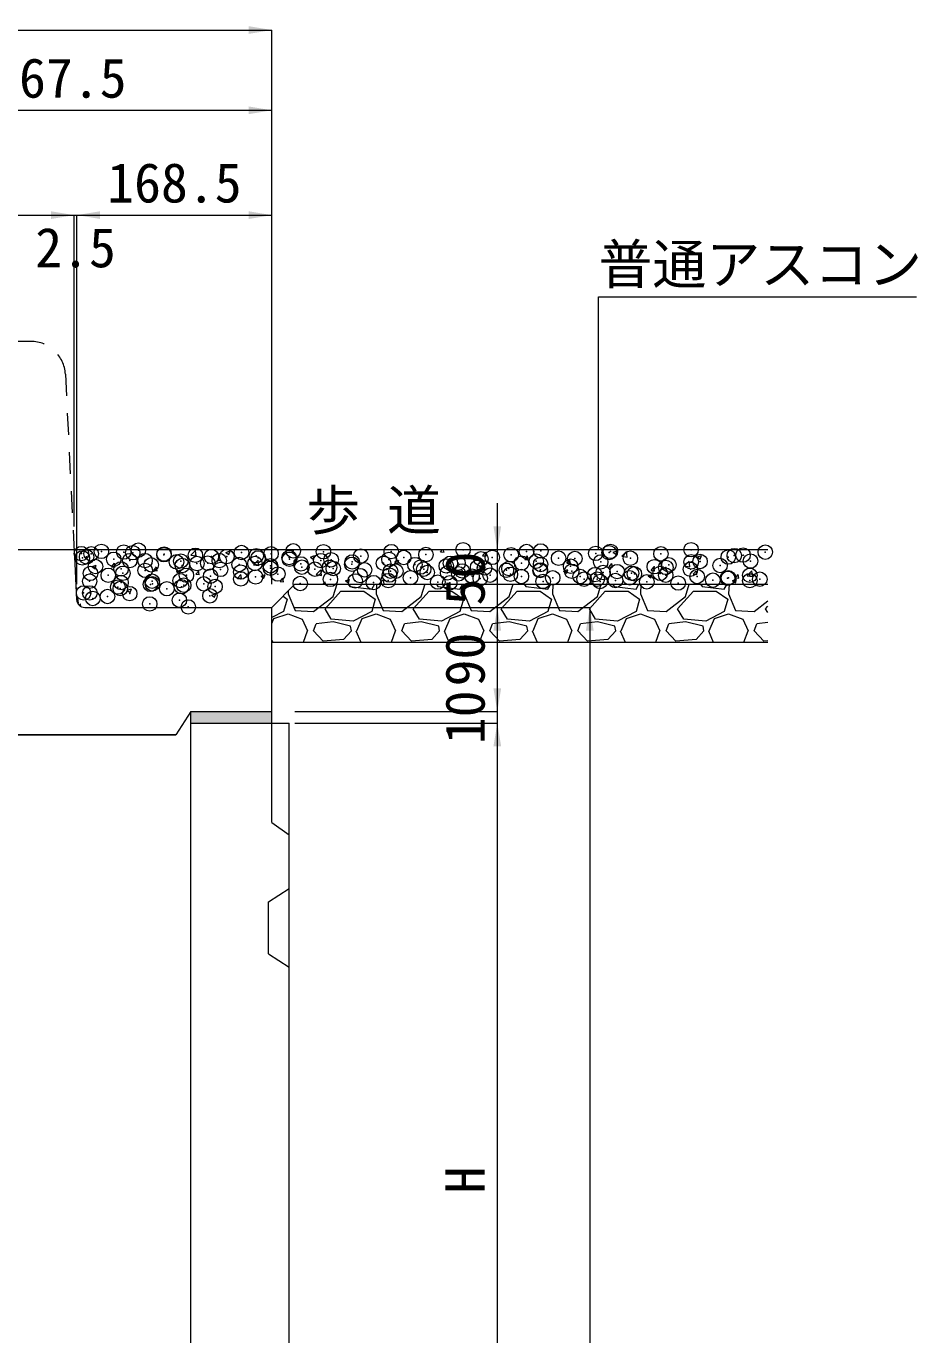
# Model space of a CAD drawing. Units: millimetres at full size. Extents: x 0 to 26200, y 7460 to 13400.
# Drawn here: x 21970 to 22741, y 10870 to 12001 of the extents above; entities that cross this region are included whole.
import ezdxf
from ezdxf.enums import TextEntityAlignment as Align

# ---------------------------------------------------------------- set-up
doc = ezdxf.new("R2010")
doc.units = ezdxf.units.MM
doc.header["$LTSCALE"] = 25
doc.header["$PDMODE"] = 32
doc.header["$PDSIZE"] = 12.5
doc.linetypes.add('USER1', pattern=[1.35, 0.75, -0.6])
doc.layers.add('ハッチング_モルタル', color=30, linetype='Continuous')
doc.layers.add('文字', color=7, linetype='Continuous')
for name, color, linetype, lineweight in [('側溝・本体', 7, 'Continuous', 9), ('基礎', 3, 'Continuous', 20), ('寸法線', 7, 'Continuous', 9), ('引出線', 4, 'Continuous', 9), ('本体', 2, 'Continuous', 20), ('舗装・基礎', 7, 'Continuous', 5)]:
    doc.layers.add(name, color=color, linetype=linetype, lineweight=lineweight)
doc.styles.add('ＭＳ ゴシック', font='')
doc.styles.get('ＭＳ ゴシック').set_extended_font_data('MS Gothic')

# ---------------------------------------------------------------- blocks, each defined once
blk = doc.blocks.new('filled_arrow')
at = {"color": 0, "linetype": 'Continuous', "lineweight": -2}
blk.add_solid([(7.5, 1.25), (0, 0), (7.5, -1.25)], dxfattribs=at)

msp = doc.modelspace()

# ---------------------------------------------------------------- hatches: boundary and pattern name
at = {"layer": 'ハッチング_モルタル'}
msp.add_hatch(color=256, dxfattribs=at).paths.add_polyline_path([(22112.44, 11408.28), (22112.44, 11398.28), (22182.44, 11398.28), (22182.44, 11408.28)])

# ---------------------------------------------------------------- linework, layer by layer
at = {"layer": '側溝・本体', "linetype": 'USER1'}
for p, q in [((21973.91, 11728.28), (21850.98, 11728.28)), ((22003.87, 11699.78), (22013.61, 11504.93))]:
    msp.add_line(p, q, dxfattribs=at)
msp.add_arc((21973.91, 11698.28), 30, 2.86241, 90, dxfattribs=at)
at = {"layer": '基礎'}
for p, q in [((22011.44, 11548.28), (22611.44, 11548.28)), ((22182.44, 11498.28), (22202.44, 11518.28)), ((22202.44, 11518.28), (22611.44, 11518.28)), ((22182.44, 11468.28), (22611.44, 11468.28))]:
    msp.add_line(p, q, dxfattribs=at)
at = {"layer": '寸法線'}
for p, q in [((21642.44, 11997.39), (22182.44, 11997.39)), ((22182.44, 11518.28), (22182.44, 11997.39)), ((21814.94, 11928.01), (22182.44, 11928.01)), ((22182.44, 11518.28), (22182.44, 11928.01)), ((21814.94, 11837.39), (22011.44, 11837.39)), ((21971.44, 11837.39), (22053.94, 11837.39)), ((22011.44, 11568.28), (22011.44, 11837.39)), ((22011.44, 11568.28), (22011.44, 11837.39)), ((22013.94, 11837.39), (22182.44, 11837.39)), ((22013.94, 11518.28), (22013.94, 11837.39)), ((22013.94, 11518.28), (22013.94, 11837.39)), ((22182.44, 11518.28), (22182.44, 11837.39)), ((22377.45, 11588.28), (22377.45, 11458.28)), ((22031.44, 11548.28), (22377.45, 11548.28)), ((22202.44, 11498.28), (22457.45, 11498.28)), ((22202.44, 11498.28), (22377.45, 11498.28)), ((22202.44, 11498.28), (22377.45, 11498.28)), ((22377.45, 11498.28), (22377.45, 11408.28)), ((22457.45, 11498.28), (22457.45, 9958.28)), ((22377.45, 11448.28), (22377.45, 11358.28)), ((22202.44, 11408.28), (22377.45, 11408.28)), ((22202.44, 11408.28), (22377.45, 11408.28)), ((22202.44, 11398.28), (22377.45, 11398.28)), ((22217.44, 11398.28), (22377.45, 11398.28)), ((22377.45, 11398.28), (22377.45, 10608.28))]:
    msp.add_line(p, q, dxfattribs=at)
at = {"layer": '引出線'}
msp.add_lwpolyline([(22464.99, 11548.28), (22464.99, 11766.84), (22739.84, 11766.84)], dxfattribs=at)
at = {"layer": '本体'}
for p, q in [((21962.94, 11548.28), (22011.44, 11548.28)), ((22011.44, 11548.28), (22013.61, 11504.93)), ((22020.6, 11498.28), (22182.44, 11498.28)), ((22182.44, 11398.28), (22182.44, 11498.28)), ((22112.44, 11408.28), (22099.44, 11388.28)), ((22112.44, 10702.32), (22112.44, 11408.28)), ((22112.44, 11408.28), (22182.44, 11408.28)), ((22112.44, 11408.28), (22182.44, 11408.28)), ((22112.44, 11398.28), (22197.45, 11398.28)), ((22112.44, 11398.28), (22182.44, 11398.28)), ((22182.44, 11312.45), (22182.44, 11398.28)), ((22197.44, 9958.28), (22197.44, 11398.28)), ((21725.44, 11388.28), (22099.44, 11388.28)), ((22099.44, 11388.28), (21725.44, 11388.28)), ((22182.44, 11312.45), (22197.44, 11301.78)), ((22179.44, 11243.78), (22197.44, 11255.28)), ((22179.44, 11198.78), (22179.44, 11243.78)), ((22179.44, 11198.78), (22197.44, 11187.28))]:
    msp.add_line(p, q, dxfattribs=at)
msp.add_arc((22020.6, 11505.28), 7, 182.86241, 270, dxfattribs=at)
msp.add_arc((22020.6, 11505.28), 7, 182.86241, 270, dxfattribs=at)
at = {"layer": '舗装・基礎'}
for p, q in [((22072.1, 11548.28), (22072.29, 11548.16)), ((22072.29, 11548.16), (22072.34, 11548.28)), ((22112.4, 11543.5), (22116.92, 11542.8)), ((22112.41, 11543.48), (22116.37, 11547.6)), ((22116.92, 11542.78), (22116.36, 11547.6)), ((22142.77, 11545.79), (22145.3, 11544.09)), ((22142.8, 11545.85), (22146.35, 11547.21)), ((22145.3, 11544.09), (22146.33, 11547.16)), ((22166.63, 11535.07), (22170.59, 11539.2)), ((22171.14, 11534.37), (22170.57, 11539.19)), ((22215.78, 11541.72), (22218.3, 11540.02)), ((22215.8, 11541.78), (22219.36, 11543.14)), ((22218.31, 11540.02), (22219.34, 11543.09)), ((22288.81, 11537.71), (22292.36, 11539.07)), ((22291.31, 11535.95), (22292.34, 11539.02)), ((22328.31, 11546.21), (22331.35, 11545.95)), ((22328.32, 11546.22), (22330.05, 11548.28)), ((22331.29, 11545.93), (22330.85, 11548.28)), ((22364.75, 11543.03), (22367.2, 11545.95)), ((22364.75, 11543.02), (22367.79, 11542.76)), ((22367.72, 11542.75), (22367.14, 11545.93)), ((22401.19, 11539.84), (22403.64, 11542.76)), ((22401.19, 11539.84), (22404.23, 11539.57)), ((22404.16, 11539.56), (22403.57, 11542.74)), ((22406.98, 11548.28), (22407, 11548.27)), ((22407, 11548.27), (22407.01, 11548.28)), ((22437.63, 11536.65), (22440.07, 11539.57)), ((22440.6, 11536.37), (22440.01, 11539.56)), ((22477.48, 11545.9), (22480.01, 11544.2)), ((22477.5, 11545.96), (22481.06, 11547.32)), ((22480.01, 11544.2), (22481.04, 11547.27)), ((22485.18, 11542.53), (22489.7, 11541.83)), ((22485.19, 11542.52), (22489.14, 11546.64)), ((22489.69, 11541.81), (22489.13, 11546.64)), ((22550.49, 11541.83), (22553.01, 11540.13)), ((22550.51, 11541.89), (22554.07, 11543.25)), ((22553.01, 11540.13), (22554.04, 11543.2)), ((22027.08, 11533.48), (22029.61, 11531.77)), ((22027.11, 11533.53), (22030.66, 11534.89)), ((22029.61, 11531.77), (22030.64, 11534.84)), ((22043.87, 11533.51), (22046.32, 11536.43)), ((22043.87, 11533.5), (22046.9, 11533.24)), ((22046.84, 11533.23), (22046.25, 11536.41)), ((22080.31, 11530.32), (22082.75, 11533.24)), ((22080.31, 11530.32), (22083.34, 11530.05)), ((22083.28, 11530.04), (22082.69, 11533.22)), ((22100.09, 11529.41), (22102.61, 11527.7)), ((22100.11, 11529.46), (22103.67, 11530.83)), ((22102.62, 11527.7), (22103.65, 11530.77)), ((22116.74, 11527.13), (22119.19, 11530.05)), ((22119.71, 11526.85), (22119.13, 11530.03)), ((22166.62, 11535.09), (22171.14, 11534.39)), ((22220.84, 11526.66), (22224.8, 11530.79)), ((22225.35, 11525.96), (22224.79, 11530.79)), ((22288.78, 11537.66), (22291.31, 11535.95)), ((22361.79, 11533.59), (22364.32, 11531.88)), ((22361.81, 11533.64), (22365.37, 11535.01)), ((22364.32, 11531.88), (22365.35, 11534.95)), ((22434.8, 11529.52), (22437.32, 11527.81)), ((22434.82, 11529.57), (22438.38, 11530.94)), ((22437.32, 11527.81), (22438.35, 11530.88)), ((22437.63, 11536.65), (22440.66, 11536.38)), ((22474.06, 11533.46), (22476.51, 11536.38)), ((22474.06, 11533.46), (22477.1, 11533.2)), ((22477.03, 11533.18), (22476.45, 11536.37)), ((22510.5, 11530.28), (22512.95, 11533.19)), ((22510.5, 11530.27), (22513.54, 11530.01)), ((22513.47, 11530), (22512.88, 11533.18)), ((22539.4, 11534.11), (22543.36, 11538.23)), ((22539.4, 11534.12), (22543.91, 11533.42)), ((22543.91, 11533.4), (22543.35, 11538.23)), ((22546.94, 11527.09), (22549.39, 11530.01)), ((22549.91, 11526.81), (22549.32, 11529.99)), ((22593.62, 11525.7), (22597.58, 11529.82)), ((22598.13, 11525), (22597.57, 11529.82)), ((22116.74, 11527.13), (22119.78, 11526.86)), ((22153.18, 11523.94), (22155.63, 11526.86)), ((22153.18, 11523.94), (22156.22, 11523.67)), ((22156.15, 11523.66), (22155.56, 11526.85)), ((22173.09, 11525.34), (22175.62, 11523.63)), ((22173.12, 11525.39), (22176.67, 11526.76)), ((22175.62, 11523.63), (22176.65, 11526.7)), ((22189.62, 11520.76), (22192.07, 11523.67)), ((22189.62, 11520.75), (22192.65, 11520.49)), ((22192.59, 11520.47), (22192, 11523.66)), ((22220.84, 11526.68), (22225.35, 11525.98)), ((22226.65, 11518.28), (22228.5, 11520.49)), ((22228.84, 11518.28), (22228.44, 11520.47)), ((22235.35, 11507.85), (22238.81, 11518.68)), ((22246.1, 11521.27), (22248.63, 11519.57)), ((22246.12, 11521.32), (22249.68, 11522.69)), ((22248.2, 11518.67), (22249.82, 11516.23)), ((22248.63, 11519.57), (22249.66, 11522.64)), ((22249.82, 11516.23), (22268.87, 11513.95)), ((22268.87, 11513.95), (22271.49, 11518.65)), ((22273.09, 11518.65), (22272.68, 11510.14)), ((22275.09, 11518.28), (22279.02, 11522.38)), ((22279.48, 11518.28), (22279.01, 11522.38)), ((22311.55, 11507.85), (22314.99, 11518.6)), ((22321.81, 11518.28), (22322.69, 11518.62)), ((22322.57, 11518.28), (22322.66, 11518.57)), ((22324.45, 11518.59), (22326.02, 11516.23)), ((22326.02, 11516.23), (22345.07, 11513.95)), ((22345.07, 11513.95), (22347.64, 11518.57)), ((22349.29, 11518.56), (22348.88, 11510.14)), ((22387.75, 11507.85), (22391.16, 11518.52)), ((22400.71, 11518.51), (22402.22, 11516.23)), ((22402.22, 11516.23), (22421.27, 11513.95)), ((22421.27, 11513.95), (22423.8, 11518.48)), ((22425.48, 11518.48), (22425.08, 11510.14)), ((22463.95, 11507.85), (22467.33, 11518.44)), ((22476.96, 11518.43), (22478.42, 11516.23)), ((22478.42, 11516.23), (22497.47, 11513.95)), ((22497.47, 11513.95), (22499.95, 11518.4)), ((22501.68, 11518.4), (22501.28, 11510.14)), ((22507.8, 11525.45), (22510.33, 11523.75)), ((22507.83, 11525.5), (22511.38, 11526.87)), ((22510.33, 11523.74), (22511.36, 11526.81)), ((22540.15, 11507.85), (22543.51, 11518.36)), ((22546.94, 11527.09), (22549.97, 11526.82)), ((22553.21, 11518.35), (22554.62, 11516.23)), ((22554.62, 11516.23), (22573.67, 11513.95)), ((22573.67, 11513.95), (22576.1, 11518.32)), ((22577.87, 11518.32), (22577.48, 11510.14)), ((22580.81, 11521.38), (22583.33, 11519.68)), ((22580.83, 11521.43), (22584.39, 11522.8)), ((22583.34, 11519.68), (22584.37, 11522.75)), ((22583.37, 11523.9), (22585.82, 11526.82)), ((22583.37, 11523.9), (22586.41, 11523.63)), ((22586.34, 11523.62), (22585.76, 11526.8)), ((22593.61, 11525.72), (22598.13, 11525.02)), ((22013.59, 11505.4), (22014.67, 11506.53)), ((22015.22, 11501.7), (22014.66, 11506.53)), ((22057.4, 11513.02), (22059.93, 11511.32)), ((22057.43, 11513.08), (22060.99, 11514.44)), ((22059.93, 11511.32), (22060.96, 11514.39)), ((22130.41, 11508.95), (22132.94, 11507.25)), ((22130.43, 11509.01), (22133.99, 11510.37)), ((22132.94, 11507.25), (22133.97, 11510.32)), ((22192.18, 11508.02), (22195.72, 11505.56)), ((22195.72, 11505.56), (22192.67, 11494.9)), ((22196.59, 11512.43), (22196.48, 11510.14)), ((22196.48, 11510.14), (22202.58, 11495.66)), ((22218.58, 11494.9), (22235.35, 11507.85)), ((22228.49, 11497.18), (22242.2, 11512.42)), ((22242.2, 11512.42), (22262.02, 11512.42)), ((22262.02, 11512.42), (22271.92, 11505.56)), ((22271.92, 11505.56), (22268.87, 11494.9)), ((22272.68, 11510.14), (22278.78, 11495.66)), ((22294.78, 11494.9), (22311.55, 11507.85)), ((22304.69, 11497.18), (22318.4, 11512.42)), ((22318.4, 11512.42), (22338.22, 11512.42)), ((22338.22, 11512.42), (22348.12, 11505.56)), ((22348.12, 11505.56), (22345.07, 11494.9)), ((22348.88, 11510.14), (22354.98, 11495.66)), ((22370.98, 11494.9), (22387.75, 11507.85)), ((22380.89, 11497.18), (22394.6, 11512.42)), ((22394.6, 11512.42), (22414.42, 11512.42)), ((22414.42, 11512.42), (22424.32, 11505.56)), ((22424.32, 11505.56), (22421.27, 11494.9)), ((22425.08, 11510.14), (22431.18, 11495.66)), ((22447.18, 11494.9), (22463.95, 11507.85)), ((22457.09, 11497.18), (22470.8, 11512.42)), ((22470.8, 11512.42), (22490.62, 11512.42)), ((22490.62, 11512.42), (22500.52, 11505.56)), ((22500.52, 11505.56), (22497.47, 11494.9)), ((22501.28, 11510.14), (22507.38, 11495.66)), ((22523.38, 11494.9), (22540.15, 11507.85)), ((22533.29, 11497.18), (22547, 11512.42)), ((22547, 11512.42), (22566.82, 11512.42)), ((22566.82, 11512.42), (22576.72, 11505.56)), ((22576.72, 11505.56), (22573.67, 11494.9)), ((22577.48, 11510.14), (22583.58, 11495.66)), ((22014.51, 11501.83), (22015.23, 11501.72)), ((22015.86, 11500.13), (22016.93, 11501.4)), ((22017.28, 11499.12), (22016.87, 11501.39)), ((22192.67, 11494.9), (22182.44, 11489.54)), ((22202.58, 11495.66), (22218.58, 11494.9)), ((22233.82, 11488.04), (22228.49, 11497.18)), ((22268.87, 11494.9), (22252.87, 11486.51)), ((22278.78, 11495.66), (22294.78, 11494.9)), ((22310.02, 11488.04), (22304.69, 11497.18)), ((22345.07, 11494.9), (22329.07, 11486.51)), ((22354.98, 11495.66), (22370.98, 11494.9)), ((22386.22, 11488.04), (22380.89, 11497.18)), ((22421.27, 11494.9), (22405.27, 11486.51)), ((22431.18, 11495.66), (22447.18, 11494.9)), ((22462.42, 11488.04), (22457.09, 11497.18)), ((22497.47, 11494.9), (22481.47, 11486.51)), ((22507.38, 11495.66), (22523.38, 11494.9)), ((22538.62, 11488.04), (22533.29, 11497.18)), ((22573.67, 11494.9), (22557.67, 11486.51)), ((22583.58, 11495.66), (22599.58, 11494.9)), ((22599.58, 11494.9), (22611.44, 11504.06)), ((22609.49, 11497.18), (22611.44, 11499.35)), ((22611.44, 11493.83), (22609.49, 11497.18)), ((22182.44, 11484.49), (22184.29, 11488.8)), ((22184.29, 11488.8), (22196.48, 11492.61)), ((22196.48, 11492.61), (22208.68, 11488.04)), ((22208.68, 11488.04), (22213.25, 11478.13)), ((22218.58, 11478.13), (22220.87, 11484.23)), ((22235.35, 11485.75), (22220.87, 11484.23)), ((22252.87, 11486.51), (22233.82, 11488.04)), ((22250.59, 11481.94), (22235.35, 11485.75)), ((22251.35, 11478.13), (22250.59, 11481.94)), ((22255.92, 11478.13), (22260.49, 11488.8)), ((22260.49, 11488.8), (22272.68, 11492.61)), ((22272.68, 11492.61), (22284.88, 11488.04)), ((22284.88, 11488.04), (22289.45, 11478.13)), ((22294.78, 11478.13), (22297.07, 11484.23)), ((22311.55, 11485.75), (22297.07, 11484.23)), ((22329.07, 11486.51), (22310.02, 11488.04)), ((22326.79, 11481.94), (22311.55, 11485.75)), ((22327.55, 11478.13), (22326.79, 11481.94)), ((22332.12, 11478.13), (22336.69, 11488.8)), ((22336.69, 11488.8), (22348.88, 11492.61)), ((22348.88, 11492.61), (22361.08, 11488.04)), ((22361.08, 11488.04), (22365.65, 11478.13)), ((22370.98, 11478.13), (22373.27, 11484.23)), ((22387.75, 11485.75), (22373.27, 11484.23)), ((22405.27, 11486.51), (22386.22, 11488.04)), ((22402.99, 11481.94), (22387.75, 11485.75)), ((22403.75, 11478.13), (22402.99, 11481.94)), ((22408.32, 11478.13), (22412.89, 11488.8)), ((22412.89, 11488.8), (22425.08, 11492.61)), ((22425.08, 11492.61), (22437.28, 11488.04)), ((22437.28, 11488.04), (22441.85, 11478.13)), ((22447.18, 11478.13), (22449.47, 11484.23)), ((22463.95, 11485.75), (22449.47, 11484.23)), ((22481.47, 11486.51), (22462.42, 11488.04)), ((22479.19, 11481.94), (22463.95, 11485.75)), ((22479.95, 11478.13), (22479.19, 11481.94)), ((22484.52, 11478.13), (22489.09, 11488.8)), ((22489.09, 11488.8), (22501.28, 11492.61)), ((22501.28, 11492.61), (22513.48, 11488.04)), ((22513.48, 11488.04), (22518.05, 11478.13)), ((22523.38, 11478.13), (22525.67, 11484.23)), ((22540.15, 11485.75), (22525.67, 11484.23)), ((22557.67, 11486.51), (22538.62, 11488.04)), ((22555.39, 11481.94), (22540.15, 11485.75)), ((22556.15, 11478.13), (22555.39, 11481.94)), ((22560.72, 11478.13), (22565.29, 11488.8)), ((22565.29, 11488.8), (22577.48, 11492.61)), ((22577.48, 11492.61), (22589.68, 11488.04)), ((22589.68, 11488.04), (22594.25, 11478.13)), ((22599.58, 11478.13), (22601.87, 11484.23)), ((22611.44, 11485.24), (22601.87, 11484.23)), ((22209.73, 11468.28), (22213.25, 11478.13)), ((22226.96, 11468.99), (22218.58, 11478.13)), ((22251.35, 11478.13), (22244.49, 11470.51)), ((22255.16, 11478.13), (22259.38, 11468.28)), ((22285.93, 11468.28), (22289.45, 11478.13)), ((22303.16, 11468.99), (22294.78, 11478.13)), ((22327.55, 11478.13), (22320.69, 11470.51)), ((22331.36, 11478.13), (22335.58, 11468.28)), ((22362.13, 11468.28), (22365.65, 11478.13)), ((22379.36, 11468.99), (22370.98, 11478.13)), ((22403.75, 11478.13), (22396.89, 11470.51)), ((22407.56, 11478.13), (22411.78, 11468.28)), ((22438.33, 11468.28), (22441.85, 11478.13)), ((22455.56, 11468.99), (22447.18, 11478.13)), ((22479.95, 11478.13), (22473.09, 11470.51)), ((22483.76, 11478.13), (22487.98, 11468.28)), ((22514.53, 11468.28), (22518.05, 11478.13)), ((22531.76, 11468.99), (22523.38, 11478.13)), ((22556.15, 11478.13), (22549.29, 11470.51)), ((22559.96, 11478.13), (22564.18, 11468.28)), ((22590.73, 11468.28), (22594.25, 11478.13)), ((22607.96, 11468.99), (22599.58, 11478.13)), ((22182.44, 11470), (22183.18, 11468.28)), ((22244.49, 11470.51), (22226.96, 11468.99)), ((22320.69, 11470.51), (22303.16, 11468.99)), ((22396.89, 11470.51), (22379.36, 11468.99)), ((22473.09, 11470.51), (22455.56, 11468.99)), ((22549.29, 11470.51), (22531.76, 11468.99)), ((22611.44, 11469.29), (22607.96, 11468.99))]:
    msp.add_line(p, q, dxfattribs=at)
for p in [(22017.72, 11544.82), (22026.25, 11544.63), (22035.01, 11546.76), (22054.33, 11546.13), (22062.13, 11545.61), (22067.04, 11547.8), (22089.15, 11543.83), (22089.25, 11544.46), (22156.23, 11545.74), (22181.76, 11544.63), (22201, 11547.16), (22227.05, 11546.4), (22285.78, 11546.53), (22315.71, 11543.98), (22347.8, 11548.21), (22389.38, 11543.83), (22402.71, 11546.6), (22415.04, 11547.09), (22462.51, 11545.03), (22474.13, 11545.62), (22475.23, 11546.71), (22518.93, 11544.62), (22545.01, 11548.2), (22609.18, 11546.07), (22018.6, 11541.08), (22022.24, 11541.9), (22029.9, 11533.66), (22045.72, 11539.93), (22059.52, 11538.75), (22072.84, 11538.79), (22078.1, 11535.11), (22099.96, 11537.64), (22103.76, 11538.36), (22105, 11534.52), (22116.36, 11543.32), (22117.72, 11536.2), (22127.07, 11536.49), (22130.15, 11542.17), (22136.96, 11538.73), (22143.48, 11542.17), (22154.19, 11535.35), (22167.8, 11536.23), (22169.04, 11542.95), (22170.6, 11541.03), (22181.31, 11534.2), (22197.43, 11541.31), (22197.72, 11539.88), (22207.66, 11535.89), (22208.43, 11533.06), (22224.84, 11538.73), (22232.43, 11533.02), (22233.74, 11539.47), (22251.67, 11535.55), (22251.95, 11537.59), (22259.4, 11542.72), (22279.07, 11536.44), (22283.76, 11539.78), (22296.47, 11541.45), (22306.19, 11535.3), (22311.25, 11533.2), (22333.31, 11534.15), (22336.91, 11536.45), (22343.46, 11536.43), (22360.43, 11533.01), (22363.29, 11540.26), (22366.39, 11532.38), (22373.09, 11541.51), (22398.47, 11536.6), (22411.19, 11538.28), (22414.88, 11535.44), (22430.43, 11540.81), (22440.8, 11533.98), (22444.51, 11540.53), (22466.89, 11537.56), (22492.55, 11540.81), (22513.19, 11533.43), (22523.16, 11532.92), (22525.9, 11535.1), (22545.14, 11537.64), (22552.79, 11538.01), (22570.05, 11534.54), (22577.23, 11541.86), (22582.41, 11543.09), (22589.94, 11543.53), (22596.44, 11538.35), (22024.9, 11520.93), (22025.64, 11527.72), (22040.96, 11526.09), (22052.02, 11531.53), (22053.68, 11527.76), (22072.92, 11530.3), (22078.92, 11520.97), (22103.15, 11521.45), (22108.55, 11526.06), (22129.53, 11525.26), (22138.18, 11531.14), (22155.61, 11528.83), (22155.68, 11522.92), (22168.39, 11524.59), (22181.27, 11532.08), (22187.63, 11527.12), (22219.72, 11531.35), (22233.12, 11522.56), (22235.55, 11531.91), (22254.58, 11521.17), (22258.78, 11525.81), (22262.66, 11530.77), (22283.11, 11521.42), (22284.21, 11526.26), (22285.17, 11529.62), (22289.78, 11529.62), (22302.35, 11523.95), (22313.83, 11531.34), (22316.9, 11528.47), (22334.43, 11528.17), (22344.02, 11527.33), (22347.15, 11529.85), (22355.63, 11525.27), (22362.68, 11523.35), (22371.14, 11526.18), (22385.26, 11530.36), (22387.54, 11531.86), (22388.76, 11526.92), (22398.26, 11525.04), (22414.42, 11530.18), (22414.66, 11530.71), (22425.37, 11523.89), (22441.78, 11529.57), (22449.15, 11525), (22452.49, 11522.75), (22461.86, 11526.67), (22463.91, 11522.75), (22468.9, 11528.42), (22479.61, 11521.6), (22481.1, 11529.21), (22491.93, 11523.9), (22493.54, 11527.84), (22496.02, 11527.28), (22518.31, 11527.71), (22523.13, 11526.13), (22544.39, 11531.29), (22550.25, 11524.99), (22563.86, 11521.82), (22576.58, 11523.5), (22577.37, 11523.84), (22595.82, 11526.03), (22595.82, 11521.44), (22604.49, 11522.69), (22019.67, 11510.8), (22025.02, 11510.81), (22049.3, 11515.89), (22051.4, 11514.62), (22052.02, 11519.79), (22059.55, 11510.26), (22077.49, 11518.19), (22079.14, 11518.64), (22091.64, 11514.48), (22104.35, 11516.16), (22106.26, 11517.5), (22123.59, 11518.69), (22133.37, 11516.35), (22207.04, 11518.98), (22270.39, 11519.74), (22326.01, 11520.19), (22336.29, 11519.54), (22417.06, 11520.77), (22466.27, 11520.65), (22506.73, 11520.45), (22533.85, 11519.31), (22027.6, 11506.05), (22040.32, 11507.73), (22076.87, 11501.28), (22102.53, 11504.54), (22110.23, 11498.66), (22128.91, 11508.34)]:
    msp.add_point(p, dxfattribs=at)

# ---------------------------------------------------------------- block references
at = {"layer": '寸法線', "xscale": 2.67, "yscale": 2.67}
for p, rotation in [((22182.44, 11997.39), 180), ((22182.44, 11928.01), 180), ((22011.44, 11837.39), 180), ((22011.44, 11837.39), 180), ((22182.44, 11837.39), 180), ((22377.45, 11548.28), 90), ((22377.45, 11498.28), 270), ((22377.45, 11498.28), 270), ((22457.45, 11498.28), 270), ((22377.45, 11408.28), 90), ((22377.45, 11408.28), 90), ((22377.45, 11398.28), 270), ((22377.45, 11398.28), 270)]:
    msp.add_blockref('filled_arrow', p, dxfattribs=dict(at, rotation=rotation))
msp.add_blockref('filled_arrow', (22013.94, 11837.39), dxfattribs=at)
msp.add_blockref('filled_arrow', (22013.94, 11837.39), dxfattribs=at)
at = {"layer": '引出線', "xscale": 0.133, "yscale": 0.133, "rotation": 90}
msp.add_blockref('filled_arrow', (22464.99, 11548.28), dxfattribs=at)

# ---------------------------------------------------------------- texts
at = {"layer": '寸法線', "style": 'ＭＳ ゴシック'}
for s, p in [('367.5', (21998.69, 11956.01)), ('168.5', (22098.19, 11865.39)), ('2.5', (22012.69, 11809.39))]:
    msp.add_text(s, height=34.18, dxfattribs=at).set_placement(p, align=Align.MIDDLE_CENTER)
for s, p in [('50', (22349.45, 11523.28)), ('90', (22349.45, 11453.28)), ('10', (22349.45, 11403.28)), ('H', (22349.45, 11003.28))]:
    msp.add_text(s, height=34.18, rotation=90, dxfattribs=at).set_placement(p, align=Align.MIDDLE_CENTER)
at = {"layer": '引出線', "style": 'ＭＳ ゴシック'}
msp.add_text('普通アスコン', height=34.18, dxfattribs=at).set_placement((22464.99, 11812.05), align=Align.TOP_LEFT)
at = {"layer": '文字', "style": 'ＭＳ ゴシック'}
msp.add_text('歩 道', height=34.18, dxfattribs=at).set_placement((22270.48, 11582.41), align=Align.MIDDLE_CENTER)

doc.saveas('drawing.dxf')
